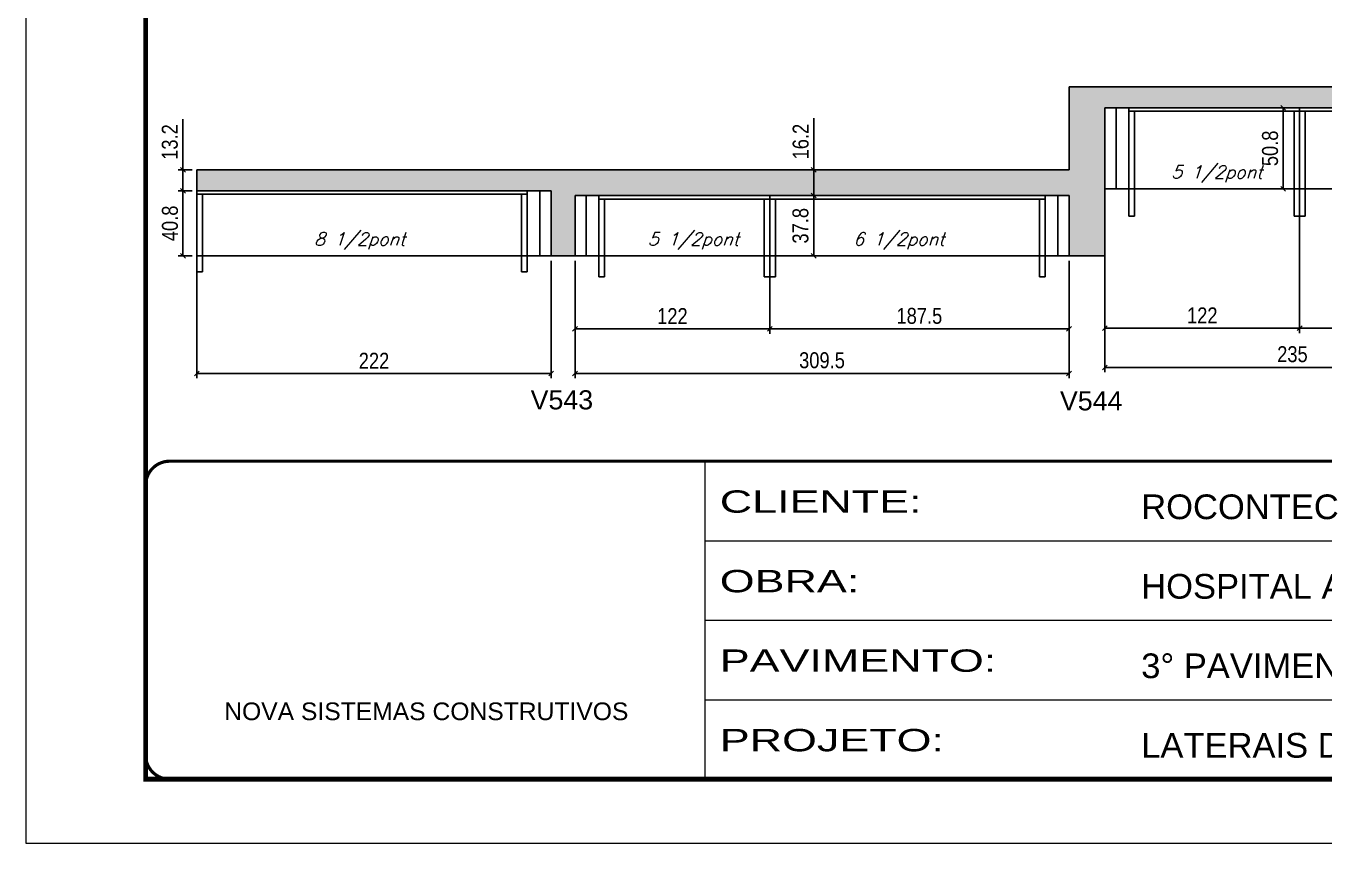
# Model space of a CAD drawing. Extents: x -21493 to -15213, y -12134 to 11887.
# Drawn here: x -19895 to -19082, y 9689 to 10201 of the extents above; entities that cross this region are included whole.
import ezdxf

# ---------------------------------------------------------------- set-up
doc = ezdxf.new("R2010")
doc.units = 0
doc.linetypes.add('CONTINUO', pattern=[0])
doc.linetypes.add('DASHED', pattern=[0.75, 0.5, -0.25])
for name, color, linetype in [('5', 5, 'Continuous'), ('COTA', 241, 'Continuous'), ('Painéis', 200, 'Continuous'), ('SARR_2.2x7', 40, 'Continuous'), ('SARR_3.5x7', 81, 'Continuous'), ('texto', 7, 'Continuous')]:
    doc.layers.add(name, color=color, linetype=linetype)
doc.layers.add('Folhas', color=255, linetype='Continuous', lineweight=9)
doc.layers.add('SARRAFO DE PRESSAO', color=251, linetype='DASHED', lineweight=9)
doc.styles.add('ARIAL', font='arial.ttf')
doc.styles.add('COTA TECNICA', font='techl___.ttf', dxfattribs={"height": 10})
doc.styles.add('Romans', font='romans.shx')
doc.styles.get("Standard").update_dxf_attribs({"font": 'arial.ttf'})
doc.styles.add('Tecnologia', font='')
doc.styles.get('Tecnologia').set_extended_font_data('Forgotten Futurist')
doc.dimstyles.new('PAINEL', dxfattribs={"dimtxt": 10, "dimasz": 3, "dimexe": 3, "dimexo": 3, "dimgap": 3, "dimtad": 1, "dimdec": 1, "dimzin": 12, "dimdsep": 46, "dimtxsty": 'COTA TECNICA', "dimblk1": 'OBLIQUE', "dimblk2": 'OBLIQUE', "dimsah": 1, "dimcen": 0.9, "dimclrd": 4, "dimclre": 4, "dimclrt": 240, "dimadec": 1, "dimazin": 3, "dimtfac": 1, "dimtdec": 1, "dimtmove": 0, "dimatfit": 3, "dimfxl": 1, "dimtolj": 1, "dimtzin": 12, "dimarcsym": 0})

# ---------------------------------------------------------------- blocks, each defined once
blk = doc.blocks.new('_Oblique')
at = {"color": 0, "linetype": 'ByBlock', "lineweight": -2}
blk.add_line((-0.5, -0.5), (0.5, 0.5), dxfattribs=at)
blk = doc.blocks.new('*D1631')
at = {"layer": 'COTA', "color": 4, "lineweight": -2, "ltscale": 25, "transparency": 16777216}
for p, q in [((-19550.93, 10053.51), (-19550.93, 10007.77)), ((-19428.93, 10053.51), (-19428.93, 10007.77)), ((-19550.93, 10010.77), (-19428.93, 10010.77))]:
    blk.add_line(p, q, dxfattribs=at)
at = {"layer": 'Defpoints', "color": 0, "ltscale": 25, "transparency": 16777216}
for p in [(-19550.93, 10056.51), (-19428.93, 10056.51), (-19428.93, 10010.77)]:
    blk.add_point(p, dxfattribs=at)
at = {"layer": 'COTA', "color": 4, "lineweight": -2, "ltscale": 25, "transparency": 16777216, "xscale": 3, "yscale": 3, "zscale": 3, "rotation": 180}
blk.add_blockref('_Oblique', (-19550.93, 10010.77), dxfattribs=at)
at = {"layer": 'COTA', "color": 4, "lineweight": -2, "ltscale": 25, "transparency": 16777216, "xscale": 3, "yscale": 3, "zscale": 3}
blk.add_blockref('_Oblique', (-19428.93, 10010.77), dxfattribs=at)
at = {"layer": 'COTA', "color": 240, "ltscale": 25, "transparency": 16777216, "insert": (-19489.93, 10018.83), "char_height": 10, "attachment_point": 5, "style": 'COTA TECNICA'}
blk.add_mtext('\\A1;122', dxfattribs=at)
blk = doc.blocks.new('*D1632')
at = {"layer": 'COTA', "color": 4, "lineweight": -2, "ltscale": 25, "transparency": 16777216}
for p, q in [((-19428.93, 10053.51), (-19428.93, 10007.77)), ((-19241.45, 10053.51), (-19241.45, 10007.77)), ((-19428.93, 10010.77), (-19241.45, 10010.77))]:
    blk.add_line(p, q, dxfattribs=at)
at = {"layer": 'Defpoints', "color": 0, "ltscale": 25, "transparency": 16777216}
for p in [(-19428.93, 10056.51), (-19241.45, 10056.51), (-19241.45, 10010.77)]:
    blk.add_point(p, dxfattribs=at)
at = {"layer": 'COTA', "color": 4, "lineweight": -2, "ltscale": 25, "transparency": 16777216, "xscale": 3, "yscale": 3, "zscale": 3, "rotation": 180}
blk.add_blockref('_Oblique', (-19428.93, 10010.77), dxfattribs=at)
at = {"layer": 'COTA', "color": 4, "lineweight": -2, "ltscale": 25, "transparency": 16777216, "xscale": 3, "yscale": 3, "zscale": 3}
blk.add_blockref('_Oblique', (-19241.45, 10010.77), dxfattribs=at)
at = {"layer": 'COTA', "color": 240, "ltscale": 25, "transparency": 16777216, "insert": (-19335.19, 10018.9), "char_height": 10, "attachment_point": 5, "style": 'COTA TECNICA'}
blk.add_mtext('\\A1;187.5', dxfattribs=at)
blk = doc.blocks.new('*D1633')
at = {"layer": 'COTA', "color": 4, "lineweight": -2, "ltscale": 25, "transparency": 16777216}
for p, q in [((-19550.93, 10053.51), (-19550.93, 9979.84)), ((-19241.45, 10053.51), (-19241.45, 9979.84)), ((-19241.45, 9982.84), (-19550.93, 9982.84))]:
    blk.add_line(p, q, dxfattribs=at)
at = {"layer": 'Defpoints', "color": 0, "ltscale": 25, "transparency": 16777216}
for p in [(-19550.93, 10056.51), (-19241.45, 10056.51), (-19550.93, 9982.84)]:
    blk.add_point(p, dxfattribs=at)
at = {"layer": 'COTA', "color": 4, "lineweight": -2, "ltscale": 25, "transparency": 16777216, "xscale": 3, "yscale": 3, "zscale": 3, "rotation": 180}
blk.add_blockref('_Oblique', (-19550.93, 9982.84), dxfattribs=at)
at = {"layer": 'COTA', "color": 4, "lineweight": -2, "ltscale": 25, "transparency": 16777216, "xscale": 3, "yscale": 3, "zscale": 3}
blk.add_blockref('_Oblique', (-19241.45, 9982.84), dxfattribs=at)
at = {"layer": 'COTA', "color": 240, "ltscale": 25, "transparency": 16777216, "insert": (-19396.19, 9991.09), "char_height": 10, "attachment_point": 5, "style": 'COTA TECNICA'}
blk.add_mtext('\\A1;309.5', dxfattribs=at)
blk = doc.blocks.new('*D1637')
at = {"layer": 'COTA', "color": 4, "lineweight": -2, "ltscale": 25, "transparency": 16777216}
for p, q in [((-19218.97, 10095.51), (-19218.97, 10008.2)), ((-19096.97, 10095.51), (-19096.97, 10008.2)), ((-19218.97, 10011.2), (-19096.97, 10011.2))]:
    blk.add_line(p, q, dxfattribs=at)
at = {"layer": 'Defpoints', "color": 0, "ltscale": 25, "transparency": 16777216}
for p in [(-19218.97, 10098.51), (-19096.97, 10098.51), (-19096.97, 10011.2)]:
    blk.add_point(p, dxfattribs=at)
at = {"layer": 'COTA', "color": 4, "lineweight": -2, "ltscale": 25, "transparency": 16777216, "xscale": 3, "yscale": 3, "zscale": 3, "rotation": 180}
blk.add_blockref('_Oblique', (-19218.97, 10011.2), dxfattribs=at)
at = {"layer": 'COTA', "color": 4, "lineweight": -2, "ltscale": 25, "transparency": 16777216, "xscale": 3, "yscale": 3, "zscale": 3}
blk.add_blockref('_Oblique', (-19096.97, 10011.2), dxfattribs=at)
at = {"layer": 'COTA', "color": 240, "ltscale": 25, "transparency": 16777216, "insert": (-19157.97, 10019.26), "char_height": 10, "attachment_point": 5, "style": 'COTA TECNICA'}
blk.add_mtext('\\A1;122', dxfattribs=at)
blk = doc.blocks.new('*D1638')
at = {"layer": 'COTA', "color": 4, "lineweight": -2, "ltscale": 25, "transparency": 16777216}
for p, q in [((-19096.97, 10095.51), (-19096.97, 10008.2)), ((-18984, 10095.51), (-18984, 10008.2)), ((-19096.97, 10011.2), (-18984, 10011.2))]:
    blk.add_line(p, q, dxfattribs=at)
at = {"layer": 'Defpoints', "color": 0, "ltscale": 25, "transparency": 16777216}
for p in [(-19096.97, 10098.51), (-18984, 10098.51), (-18984, 10011.2)]:
    blk.add_point(p, dxfattribs=at)
at = {"layer": 'COTA', "color": 4, "lineweight": -2, "ltscale": 25, "transparency": 16777216, "xscale": 3, "yscale": 3, "zscale": 3, "rotation": 180}
blk.add_blockref('_Oblique', (-19096.97, 10011.2), dxfattribs=at)
at = {"layer": 'COTA', "color": 4, "lineweight": -2, "ltscale": 25, "transparency": 16777216, "xscale": 3, "yscale": 3, "zscale": 3}
blk.add_blockref('_Oblique', (-18984, 10011.2), dxfattribs=at)
at = {"layer": 'COTA', "color": 240, "ltscale": 25, "transparency": 16777216, "insert": (-19040.48, 10019.42), "char_height": 10, "attachment_point": 5, "style": 'COTA TECNICA'}
blk.add_mtext('\\A1;113', dxfattribs=at)
blk = doc.blocks.new('*D1656')
at = {"layer": 'COTA', "color": 4, "lineweight": -2, "ltscale": 25, "transparency": 16777216}
for p, q in [((-19218.97, 10095.51), (-19218.97, 9983.67)), ((-18984, 10095.51), (-18984, 9983.67)), ((-18984, 9986.67), (-19218.97, 9986.67))]:
    blk.add_line(p, q, dxfattribs=at)
at = {"layer": 'Defpoints', "color": 0, "ltscale": 25, "transparency": 16777216}
for p in [(-19218.97, 10098.51), (-18984, 10098.51), (-19218.97, 9986.67)]:
    blk.add_point(p, dxfattribs=at)
at = {"layer": 'COTA', "color": 4, "lineweight": -2, "ltscale": 25, "transparency": 16777216, "xscale": 3, "yscale": 3, "zscale": 3, "rotation": 180}
blk.add_blockref('_Oblique', (-19218.97, 9986.67), dxfattribs=at)
at = {"layer": 'COTA', "color": 4, "lineweight": -2, "ltscale": 25, "transparency": 16777216, "xscale": 3, "yscale": 3, "zscale": 3}
blk.add_blockref('_Oblique', (-18984, 9986.67), dxfattribs=at)
at = {"layer": 'COTA', "color": 240, "ltscale": 25, "transparency": 16777216, "insert": (-19101.48, 9994.89), "char_height": 10, "attachment_point": 5, "style": 'COTA TECNICA'}
blk.add_mtext('\\A1;235', dxfattribs=at)
blk = doc.blocks.new('*D1643')
at = {"layer": 'COTA', "color": 4, "lineweight": -2, "ltscale": 25, "transparency": 16777216}
for p, q in [((-19787.85, 10053.51), (-19787.85, 9979.84)), ((-19565.87, 10053.51), (-19565.87, 9979.84)), ((-19565.87, 9982.84), (-19787.85, 9982.84))]:
    blk.add_line(p, q, dxfattribs=at)
at = {"layer": 'Defpoints', "color": 0, "ltscale": 25, "transparency": 16777216}
for p in [(-19787.85, 10056.51), (-19565.87, 10056.51), (-19787.85, 9982.84)]:
    blk.add_point(p, dxfattribs=at)
at = {"layer": 'COTA', "color": 4, "lineweight": -2, "ltscale": 25, "transparency": 16777216, "xscale": 3, "yscale": 3, "zscale": 3, "rotation": 180}
blk.add_blockref('_Oblique', (-19787.85, 9982.84), dxfattribs=at)
at = {"layer": 'COTA', "color": 4, "lineweight": -2, "ltscale": 25, "transparency": 16777216, "xscale": 3, "yscale": 3, "zscale": 3}
blk.add_blockref('_Oblique', (-19565.87, 9982.84), dxfattribs=at)
at = {"layer": 'COTA', "color": 240, "ltscale": 25, "transparency": 16777216, "insert": (-19676.86, 9990.84), "char_height": 10, "attachment_point": 5, "style": 'COTA TECNICA'}
blk.add_mtext('\\A1;222', dxfattribs=at)
blk = doc.blocks.new('*D1654')
at = {"layer": 'COTA', "color": 4, "lineweight": -2, "ltscale": 25, "transparency": 16777216}
for p, q in [((-19099.97, 10149.31), (-19110.33, 10149.31)), ((-19107.33, 10098.51), (-19107.33, 10149.31)), ((-19099.97, 10098.51), (-19110.33, 10098.51))]:
    blk.add_line(p, q, dxfattribs=at)
at = {"layer": 'Defpoints', "color": 0, "ltscale": 25, "transparency": 16777216}
for p in [(-19107.33, 10149.31), (-19096.97, 10149.31), (-19096.97, 10098.51)]:
    blk.add_point(p, dxfattribs=at)
at = {"layer": 'COTA', "color": 4, "lineweight": -2, "ltscale": 25, "transparency": 16777216, "xscale": 3, "yscale": 3, "zscale": 3}
for p, rotation in [((-19107.33, 10149.31), 90), ((-19107.33, 10098.51), 270)]:
    blk.add_blockref('_Oblique', p, dxfattribs=dict(at, rotation=rotation))
at = {"layer": 'COTA', "color": 240, "ltscale": 25, "transparency": 16777216, "insert": (-19115.46, 10123.91), "char_height": 10, "attachment_point": 5, "rotation": 90, "style": 'COTA TECNICA'}
blk.add_mtext('\\A1;50.8', dxfattribs=at)
blk = doc.blocks.new('*D1655')
at = {"layer": 'COTA', "color": 4, "lineweight": -2, "ltscale": 25, "transparency": 16777216}
for p, q in [((-19425.93, 10094.31), (-19398.41, 10094.31)), ((-19401.41, 10094.31), (-19401.41, 10056.51)), ((-19425.93, 10056.51), (-19398.41, 10056.51))]:
    blk.add_line(p, q, dxfattribs=at)
at = {"layer": 'Defpoints', "color": 0, "ltscale": 25, "transparency": 16777216}
for p in [(-19428.93, 10094.31), (-19428.93, 10056.51), (-19401.41, 10056.51)]:
    blk.add_point(p, dxfattribs=at)
at = {"layer": 'COTA', "color": 4, "lineweight": -2, "ltscale": 25, "transparency": 16777216, "xscale": 3, "yscale": 3, "zscale": 3}
for p, rotation in [((-19401.41, 10094.31), 90), ((-19401.41, 10056.51), 270)]:
    blk.add_blockref('_Oblique', p, dxfattribs=dict(at, rotation=rotation))
at = {"layer": 'COTA', "color": 240, "ltscale": 25, "transparency": 16777216, "insert": (-19409.66, 10075.41), "char_height": 10, "attachment_point": 5, "rotation": 90, "style": 'COTA TECNICA'}
blk.add_mtext('\\A1;37.8', dxfattribs=at)
blk = doc.blocks.new('*D1550')
at = {"layer": 'COTA', "color": 4, "lineweight": -2, "ltscale": 25, "transparency": 16777216}
for p, q in [((-19790.85, 10097.31), (-19799.55, 10097.31)), ((-19796.55, 10056.51), (-19796.55, 10097.31)), ((-19790.85, 10056.51), (-19799.55, 10056.51))]:
    blk.add_line(p, q, dxfattribs=at)
at = {"layer": 'Defpoints', "color": 0, "ltscale": 25, "transparency": 16777216}
for p in [(-19796.55, 10097.31), (-19787.85, 10097.31), (-19787.85, 10056.51)]:
    blk.add_point(p, dxfattribs=at)
at = {"layer": 'COTA', "color": 4, "lineweight": -2, "ltscale": 25, "transparency": 16777216, "xscale": 3, "yscale": 3, "zscale": 3}
for p, rotation in [((-19796.55, 10097.31), 90), ((-19796.55, 10056.51), 270)]:
    blk.add_blockref('_Oblique', p, dxfattribs=dict(at, rotation=rotation))
at = {"layer": 'COTA', "color": 240, "ltscale": 25, "transparency": 16777216, "insert": (-19804.68, 10076.91), "char_height": 10, "attachment_point": 5, "rotation": 90, "style": 'COTA TECNICA'}
blk.add_mtext('\\A1;40.8', dxfattribs=at)
blk = doc.blocks.new('*D1551')
at = {"layer": 'COTA', "color": 4, "lineweight": -2, "ltscale": 25, "transparency": 16777216}
for p, q in [((-19796.55, 10110.51), (-19796.55, 10142.24)), ((-19790.85, 10110.51), (-19799.55, 10110.51)), ((-19796.55, 10097.31), (-19796.55, 10110.51)), ((-19790.85, 10097.31), (-19799.55, 10097.31))]:
    blk.add_line(p, q, dxfattribs=at)
at = {"layer": 'Defpoints', "color": 0, "ltscale": 25, "transparency": 16777216}
for p in [(-19796.55, 10110.51), (-19787.85, 10110.51), (-19787.85, 10097.31)]:
    blk.add_point(p, dxfattribs=at)
at = {"layer": 'COTA', "color": 4, "lineweight": -2, "ltscale": 25, "transparency": 16777216, "xscale": 3, "yscale": 3, "zscale": 3}
for p, rotation in [((-19796.55, 10110.51), 90), ((-19796.55, 10097.31), 270)]:
    blk.add_blockref('_Oblique', p, dxfattribs=dict(at, rotation=rotation))
at = {"layer": 'COTA', "color": 240, "ltscale": 25, "transparency": 16777216, "insert": (-19804.77, 10127.87), "char_height": 10, "attachment_point": 5, "rotation": 90, "style": 'COTA TECNICA'}
blk.add_mtext('\\A1;13.2', dxfattribs=at)
blk = doc.blocks.new('9999999999')
at = {"color": 30, "linetype": 'CONTINUO'}
for p, q in [((98564.56, 34230.21), (98564.56, 34429.45)), ((98564.56, 34379.64), (99583.98, 34379.64)), ((98564.56, 34329.83), (99487.98, 34329.83)), ((98564.56, 34280.02), (99487.98, 34280.02))]:
    blk.add_line(p, q, dxfattribs=at)
at = {"color": 30, "linetype": 'CONTINUO', "const_width": 2}
blk.add_lwpolyline([(99583.98, 34230.21), (99583.98, 34414.45, 0.414214), (99568.98, 34429.45), (98228.98, 34429.45, 0.414214), (98213.98, 34414.45), (98213.98, 34245.21, 0.414214), (98228.98, 34230.21), (99583.98, 34230.21)], format="xyb", dxfattribs=at)
at = {"layer": 'Folhas'}
blk.add_lwpolyline([(98138.98, 34190.21), (99623.98, 34190.21), (99623.98, 35240.21), (98138.98, 35240.21)], close=True, dxfattribs=at)
at = {"layer": 'Folhas', "color": 30, "const_width": 3}
blk.add_lwpolyline([(98213.98, 34230.21), (99583.98, 34230.21), (99583.98, 35200.21), (98213.98, 35200.21)], close=True, dxfattribs=at)
at = {"color": 7, "linetype": 'Continuous', "ltscale": 5, "style": 'ARIAL'}
for s, height, p in [('ROCONTEC', 15.483, (98837.68, 34393.13)), ('HOSPITAL ASSUNÇÃO', 15.4829, (98837.68, 34343.32)), ('3° PAVIMENTO', 15.4829, (98837.68, 34293.51)), ('NOVA SISTEMAS CONSTRUTIVOS', 11.0592, (98263.19, 34267.21)), ('LATERAIS DE VIGAS', 15.4829, (98837.68, 34243.7))]:
    blk.add_text(s, height=height, dxfattribs=at).set_placement(p)
at = {"layer": 'Folhas', "color": 7, "style": 'Tecnologia', "width": 1.5}
for s, p in [('CLIENTE:', (98573.65, 34397.17)), ('OBRA:', (98573.65, 34347.31)), ('PAVIMENTO:', (98573.65, 34297.5)), ('PROJETO:', (98573.65, 34247.69))]:
    blk.add_text(s, height=14, dxfattribs=at).set_placement(p)
blk = doc.blocks.new('*D1861')
at = {"layer": 'COTA', "color": 4, "lineweight": -2, "ltscale": 25, "transparency": 16777216}
for p, q in [((-19401.41, 10110.51), (-19401.41, 10142.75)), ((-19425.93, 10110.51), (-19398.41, 10110.51)), ((-19401.41, 10094.31), (-19401.41, 10110.51)), ((-19425.93, 10094.31), (-19398.41, 10094.31))]:
    blk.add_line(p, q, dxfattribs=at)
at = {"layer": 'Defpoints', "color": 0, "ltscale": 25, "transparency": 16777216}
for p in [(-19428.93, 10110.51), (-19401.41, 10110.51), (-19428.93, 10094.31)]:
    blk.add_point(p, dxfattribs=at)
at = {"layer": 'COTA', "color": 4, "lineweight": -2, "ltscale": 25, "transparency": 16777216, "xscale": 3, "yscale": 3, "zscale": 3}
for p, rotation in [((-19401.41, 10110.51), 90), ((-19401.41, 10094.31), 270)]:
    blk.add_blockref('_Oblique', p, dxfattribs=dict(at, rotation=rotation))
at = {"layer": 'COTA', "color": 240, "ltscale": 25, "transparency": 16777216, "insert": (-19409.52, 10128.13), "char_height": 10, "attachment_point": 5, "rotation": 90, "style": 'COTA TECNICA'}
blk.add_mtext('\\A1;16.2', dxfattribs=at)

msp = doc.modelspace()

# ---------------------------------------------------------------- hatches: boundary and pattern name
at = {"layer": 'COTA', "linetype": 'ByBlock'}
h = msp.add_hatch(dxfattribs=at)
h.set_pattern_fill('AR-CONC', color=256, scale=0.03)
h.set_pattern_definition([(50, (-161800.6976, -19152.8167), (5.46554007, -0.47817257), [0.5715, -6.2865]), (355, (-161800.6976, -19152.8167), (-1.05730264, 5.73170536), [0.4572, -5.02921753]), (100.4514447, (-161800.242, -19152.8565), (4.40823741, 5.25353256), [0.48570026, -5.34270734]), (46.1842, (-161800.6976, -19151.293), (8.13237123, -1.26126984), [0.85725, -9.42975]), (96.6355576, (-161800.02, -19151.398), (7.12212402, 7.42278374), [0.7285507, -8.01406824]), (351.184151, (-161800.698, -19151.293), (7.122124, 7.42278374), [0.685799, -7.54379196]), (21, (-161799.9356, -19151.6737), (4.54843174, -3.06795595), [0.5715, -6.2865]), (326, (-161799.9356, -19151.6737), (1.85406085, 5.52563898), [0.4572, -5.0292]), (71.451445, (-161799.5566, -19151.9293), (6.40249258, 2.45768307), [0.48570026, -5.34269813]), (37.5, (-161800.6976, -19152.8167), (0.092658098, 2.536651166), [0, -4.96824, 0, -5.1054, 0, -5.04825]), (7.5, (-161800.6976, -19152.8167), (2.004589875, 3.005417245), [0, -2.91084, 0, -4.85394, 0, -1.92405]), (327.5, (-161802.3969, -19152.8167), (4.067717855, -0.17186232), [0, -1.905, 0, -5.9436, 0, -7.8867]), (317.5, (-161803.159, -19152.8167), (4.44387544, 0.76279473), [0, -2.4765, 0, -3.94716, 0, -5.6007])])
h.paths.add_polyline_path([(-19218.97, 10098.51), (-19218.97, 10149.31), (-18984, 10149.31), (-18984, 10098.51), (-18967.29, 10098.51), (-18967.29, 10149.31), (-18479.29, 10149.31), (-18479.29, 10162.51), (-19241.45, 10162.51), (-19241.45, 10110.51), (-19787.85, 10110.51), (-19787.85, 10097.31), (-19565.87, 10097.31), (-19565.87, 10056.51), (-19550.93, 10056.51), (-19550.93, 10094.31), (-19241.45, 10094.31), (-19241.45, 10056.51), (-19218.97, 10056.51)])

# ---------------------------------------------------------------- linework, layer by layer
for p, q in [((-19241.45, 10162.51), (-18479.29, 10162.51)), ((-19241.45, 10110.51), (-19241.45, 10162.51)), ((-19787.85, 10110.51), (-19241.45, 10110.51)), ((-19787.85, 10097.31), (-19787.85, 10110.51)), ((-19218.97, 10098.51), (-19218.97, 10056.51)), ((-19565.87, 10056.51), (-19550.93, 10056.51)), ((-19241.45, 10056.51), (-19218.97, 10056.51))]:
    msp.add_line(p, q, dxfattribs=at)
at = {"layer": 'Painéis'}
for p, q in [((-19218.97, 10149.31), (-18984, 10149.31)), ((-19787.85, 10097.31), (-19565.87, 10097.31)), ((-19550.93, 10094.31), (-19241.45, 10094.31)), ((-19218.97, 10098.51), (-18984, 10098.51)), ((-19787.85, 10056.51), (-19565.87, 10056.51)), ((-19550.93, 10056.51), (-19241.45, 10056.51))]:
    msp.add_line(p, q, dxfattribs=at)
at = {"layer": 'Painéis', "ltscale": 25}
for p, q in [((-19218.97, 10098.51), (-19218.97, 10149.31)), ((-19096.97, 10098.51), (-19096.97, 10149.31)), ((-19787.85, 10056.51), (-19787.85, 10097.31)), ((-19565.87, 10056.51), (-19565.87, 10097.31)), ((-19550.93, 10056.51), (-19550.93, 10094.31)), ((-19428.93, 10056.51), (-19428.93, 10094.31)), ((-19241.45, 10056.51), (-19241.45, 10094.31))]:
    msp.add_line(p, q, dxfattribs=at)
at = {"layer": 'SARR_2.2x7', "linetype": 'Continuous'}
for p, q in [((-19211.97, 10098.51), (-19211.97, 10149.31)), ((-19203.97, 10147.11), (-19096.97, 10147.11)), ((-19096.97, 10147.11), (-18999, 10147.11)), ((-19787.85, 10095.11), (-19580.87, 10095.11)), ((-19572.87, 10056.51), (-19572.87, 10097.31)), ((-19543.93, 10056.51), (-19543.93, 10094.31)), ((-19248.45, 10056.51), (-19248.45, 10094.31)), ((-19535.93, 10092.11), (-19428.93, 10092.11)), ((-19428.93, 10092.11), (-19256.45, 10092.11))]:
    msp.add_line(p, q, dxfattribs=at)
at = {"layer": 'SARR_3.5x7'}
for p, q in [((-19203.97, 10081.51), (-19203.97, 10149.31)), ((-19200.47, 10081.51), (-19200.47, 10147.11)), ((-19100.47, 10147.11), (-19100.47, 10081.51)), ((-19096.97, 10147.11), (-19096.97, 10081.51)), ((-19093.45, 10147.11), (-19093.45, 10081.51)), ((-19787.85, 10095.11), (-19787.85, 10046.51)), ((-19784.32, 10095.11), (-19784.32, 10046.51)), ((-19584.37, 10046.51), (-19584.37, 10095.11)), ((-19580.87, 10046.51), (-19580.87, 10097.31)), ((-19535.93, 10043.51), (-19535.93, 10094.31)), ((-19428.93, 10094.31), (-19428.93, 10043.51)), ((-19256.45, 10043.51), (-19256.45, 10094.31)), ((-19532.43, 10043.51), (-19532.43, 10092.11)), ((-19432.43, 10092.11), (-19432.43, 10043.51)), ((-19425.41, 10092.11), (-19425.41, 10043.51)), ((-19259.95, 10043.51), (-19259.95, 10092.11)), ((-19203.97, 10081.51), (-19200.47, 10081.51)), ((-19100.47, 10081.51), (-19093.45, 10081.51)), ((-19787.85, 10046.51), (-19784.32, 10046.51)), ((-19584.37, 10046.51), (-19580.87, 10046.51)), ((-19535.93, 10043.51), (-19532.43, 10043.51)), ((-19432.43, 10043.51), (-19425.41, 10043.51)), ((-19259.95, 10043.51), (-19256.45, 10043.51))]:
    msp.add_line(p, q, dxfattribs=at)

# ---------------------------------------------------------------- block references
at = {"layer": 'SARRAFO DE PRESSAO', "color": 6, "linetype": 'ByBlock'}
msp.add_blockref('9999999999', (-118033.89, -24501.55), dxfattribs=at)

# ---------------------------------------------------------------- texts
at = {"layer": '5', "linetype": 'Continuous'}
for s, p in [('V543', (-19578.73, 9960.34)), ('V544', (-19247.13, 9959.74))]:
    msp.add_text(s, height=12, rotation=0.00004, dxfattribs=at).set_placement(p)
at = {"layer": 'texto', "color": 2, "char_height": 8, "attachment_point": 5, "style": 'Romans'}
for s, insert in [('{\\Q19;\\C256;5 1/2pont}', (-19148.87, 10107.78)), ('{\\Q19;\\C256;8 1/2pont}', (-19685.82, 10065.78)), ('{\\Q19;\\C256;5 1/2pont}', (-19476.79, 10065.78)), ('{\\Q19;\\C256;6 1/2pont}', (-19348.11, 10065.78))]:
    msp.add_mtext(s, dxfattribs=dict(at, insert=insert))

# ---------------------------------------------------------------- dimensions: what is measured, and where the dimension line sits
at = {"layer": 'COTA', "ltscale": 25}
for base, p1, p2, picture, middle in [((-19107.33, 10149.31), (-19096.97, 10098.51), (-19096.97, 10149.31), '*D1654', (-19115.46, 10123.91)), ((-19796.55, 10110.51), (-19787.85, 10097.31), (-19787.85, 10110.51), '*D1551', (-19804.77, 10127.87)), ((-19401.41, 10110.51), (-19428.93, 10094.31), (-19428.93, 10110.51), '*D1861', (-19409.52, 10128.13)), ((-19796.55, 10097.31), (-19787.85, 10056.51), (-19787.85, 10097.31), '*D1550', (-19804.68, 10076.91)), ((-19401.41, 10056.51), (-19428.93, 10094.31), (-19428.93, 10056.51), '*D1655', (-19409.66, 10075.41))]:
    dim = msp.add_linear_dim(base=base, p1=p1, p2=p2, angle=90, dimstyle='PAINEL', dxfattribs=at)
    dim.commit()
    dim.dimension.update_dxf_attribs({"geometry": picture, "text_midpoint": middle})
for base, p1, p2, picture, middle in [((-19096.97, 10011.2), (-19218.97, 10098.51), (-19096.97, 10098.51), '*D1637', (-19157.97, 10011.2)), ((-19428.93, 10010.77), (-19550.93, 10056.51), (-19428.93, 10056.51), '*D1631', (-19489.93, 10010.77))]:
    dim = msp.add_linear_dim(base=base, p1=p1, p2=p2, dimstyle='PAINEL', dxfattribs=at)
    dim.commit()
    dim.dimension.update_dxf_attribs({"geometry": picture, "text_midpoint": middle, "dimtype": 160})
for base, p1, p2, picture, middle in [((-19218.97, 9986.67), (-18984, 10098.51), (-19218.97, 10098.51), '*D1656', (-19101.48, 9994.89)), ((-18984, 10011.2), (-19096.97, 10098.51), (-18984, 10098.51), '*D1638', (-19040.48, 10019.42)), ((-19787.85, 9982.84), (-19565.87, 10056.51), (-19787.85, 10056.51), '*D1643', (-19676.86, 9990.84)), ((-19550.93, 9982.84), (-19241.45, 10056.51), (-19550.93, 10056.51), '*D1633', (-19396.19, 9991.09)), ((-19241.45, 10010.77), (-19428.93, 10056.51), (-19241.45, 10056.51), '*D1632', (-19335.19, 10018.9))]:
    dim = msp.add_linear_dim(base=base, p1=p1, p2=p2, dimstyle='PAINEL', dxfattribs=at)
    dim.commit()
    dim.dimension.update_dxf_attribs({"geometry": picture, "text_midpoint": middle})

doc.saveas('drawing.dxf')
